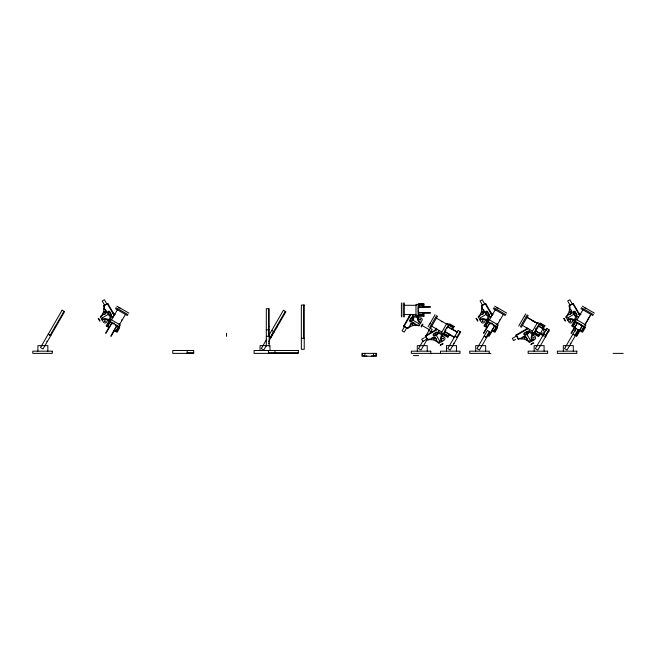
<?xml version="1.0" encoding="UTF-8"?>
<svg xmlns="http://www.w3.org/2000/svg" width="656" height="656" viewBox="0 0 656 656"><rect width="100%" height="100%" fill="white"/><g stroke="black" fill="none" stroke-linecap="round" stroke-linejoin="round"><path stroke-width="0.98" d="M418.077 316.348L417.372 317.119L412.985 317.119A1.271 1.271 0 0 0 411.263 317.594L409.82 320.087A1.271 1.271 0 0 0 410.287 321.834A1.271 1.271 0 0 0 412.034 321.366L413.469 318.873A1.271 1.271 0 0 0 413.001 317.135M486.834 320.85L486.49 319.915L488.712 316.044M574.459 320.85L574.115 319.915L576.329 316.044M587.505 319.456L587.505 319.226A0.943 0.943 0 0 1 587.456 319.652M110.839 316.044L108.625 319.915L108.962 320.85M410.213 314.577L403.579 326.13L407.77 328.476A10.652 10.652 0 0 1 418.864 325.893L421.964 320.53A1.82 1.82 0 0 0 420.398 317.799L417.306 317.799L417.306 315.503M50.176 335.249L64.001 311.297M110.077 320.595L108.092 319.447L106.543 322.137A1.82 1.82 0 0 1 103.402 322.121L100.302 316.758A10.652 10.652 0 0 0 103.615 305.852L107.732 303.4L114.431 314.921M109.257 321.005L111.889 316.454M107.076 326.491L109.716 321.916M107.978 326.024L110.192 322.194M111.553 319.915L117.391 309.796M118.933 307.976L119.195 307.516M108.83 327.5L105.559 333.166L105.944 333.387L111.848 323.154M109.511 326.909L111.725 323.08M120.114 308.656L120.376 308.197M113.562 323.506L113.291 323.982L108.773 321.374L106.116 325.934L109.208 327.721M115.481 324.613L115.202 325.089L119.72 327.697L117.096 332.272L114.005 330.485M116.637 325.917L110.733 336.151L111.118 336.372L114.382 330.706M114.554 329.82L116.768 325.991M119.097 324.261L119.482 323.58M116.087 330.706L118.301 326.877M119.138 325.286L125.435 314.445M116.137 331.723L118.777 327.155M266.648 339.3L261.277 348.59L263.769 350.025L266.303 345.638M270.953 337.586L268.46 336.143L283.408 310.263L285.901 311.698L268.509 341.809M270.387 337.241L285.319 311.37M403.866 326.68L410.853 314.577M404.334 326.975L402.087 330.862L404.26 332.116L406.515 328.23M407.105 328.549L407.376 328.09A11.209 11.209 0 0 1 410.525 325.843L410.066 325.573A2.878 2.878 0 0 1 415.65 324.597L415.232 324.745A11.209 11.209 0 0 1 419.151 325.401M418.397 323.834L418.79 323.146M421.119 326.409L422.39 324.22M421.275 327.024L422.997 324.048M428.097 326.77L435.067 314.7M429.631 327.656L436.601 315.585M422.849 341.12L418.536 348.59L421.029 350.025L427.253 339.242M424.768 337.807L430.246 328.303L432.165 329.41L429.975 333.199M430.59 328.205L437.56 316.135M437.896 332.592L439.126 330.452M441.406 332.838L446.957 323.219L453.132 326.786L451.746 329.181M441.406 341.727A6.24 6.24 0 0 1 441.406 335.487L442.554 333.502M442.341 334.306L442.718 333.666M444.957 329.788L445.326 329.148M448.778 324.269L442.078 335.88A5.461 5.461 0 0 0 442.078 341.341M443.333 334.814L445.941 330.296L445.457 330.017M448.983 333.97L447.597 336.364L441.422 332.805M449.68 334.371L447.9 337.455L443.325 334.831M452.443 329.583L454.223 326.508M456.855 337.241L460.118 331.583M487.949 320.595L485.965 319.447L484.415 322.137A1.82 1.82 0 0 1 481.266 322.121L478.175 316.758A10.652 10.652 0 0 0 481.488 305.852L485.604 303.4L492.303 314.921M487.129 321.005L489.753 316.454M484.948 326.491L487.58 321.916M485.85 326.024L488.064 322.194M489.417 319.915L495.264 309.796M496.805 307.976L497.068 307.516M486.703 327.5L483.431 333.166L483.816 333.387L489.72 323.154M487.383 326.909L489.597 323.08M497.986 308.656L498.248 308.197M491.434 323.506L491.155 323.982L486.645 321.374L483.989 325.934L487.08 327.721M489.327 331.583L486.063 337.241L484.144 336.134L486.629 337.586M493.353 324.613L493.074 325.089L497.592 327.697L494.968 332.272L491.869 330.485M494.509 325.917L488.605 336.151L488.982 336.372L492.254 330.706M492.426 329.82L494.632 325.991M496.961 324.261L497.355 323.58M497.01 325.286L503.308 314.445M493.96 330.706L496.166 326.877M494.009 331.723L496.649 327.155M518.74 325.958L525.71 313.888M520.274 326.844L527.244 314.773M521.233 327.393L528.203 315.323M528.539 331.78L529.769 329.64M532.049 340.915A6.24 6.24 0 0 1 532.049 334.683L533.197 332.69M532.237 334.79L533.443 333.814M532.984 333.502L533.361 332.854M535.599 328.984L535.968 328.336M539.421 323.465L532.721 335.068A5.461 5.461 0 0 0 532.721 340.53L534.722 339.373A1.82 1.82 0 0 0 534.73 336.233L532.049 334.683M539.626 333.158L538.24 335.552L532.065 331.993L537.6 322.408L543.767 325.975L542.389 328.369M544.865 325.696L538.543 336.643L533.968 334.019L540.298 323.055L544.874 325.679M545.579 335.323L548.842 329.665M575.574 320.595L573.582 319.447L572.032 322.137A1.82 1.82 0 0 1 568.891 322.121L565.792 316.758A10.652 10.652 0 0 0 569.105 305.852L573.229 303.4L579.92 314.921M574.246 321.366L571.606 325.934L582.569 332.264L585.226 327.705M574.746 321.005L577.378 316.454M572.565 326.491L575.205 321.916M573.467 326.024L575.681 322.194M577.042 319.915L582.881 309.796M584.422 307.976L584.685 307.516M574.32 327.5L571.048 333.166L571.433 333.387L577.337 323.154M575 326.909L577.214 323.08M585.603 308.656L585.865 308.197M576.132 328.566L564.57 348.59L567.063 350.025L578.625 330.001M578.781 323.982L579.051 323.506M574.787 335.323L578.051 329.665M580.691 325.089L580.97 324.613M582.134 325.917L576.222 336.151L576.608 336.372L579.879 330.706M580.043 329.82L582.257 325.991M584.627 325.286L590.876 314.462L585.086 324.556M581.577 330.706L583.791 326.877M581.626 331.723L584.266 327.155M442.767 334.675L441.873 334.962L438.003 332.74A1.271 1.271 0 0 0 436.273 332.297L433.788 333.732A1.271 1.271 0 0 0 433.321 335.478A1.271 1.271 0 0 0 435.059 335.938L437.552 334.503A1.271 1.271 0 0 0 438.019 332.764M436.88 329.156L425.359 335.847L427.81 339.972A10.652 10.652 0 0 1 438.716 343.285L444.079 340.185A1.82 1.82 0 0 0 444.087 337.036L441.406 335.487M409.877 326.819L410.648 326.393A2.435 2.435 0 0 1 412.394 323.203A2.435 2.435 0 0 1 415.363 325.294M107.855 303.564L103.615 305.852M102.516 317.717L108.871 314.052M113.144 313.281L113.381 313.142A2.599 2.599 0 0 0 115.177 314.388M425.326 336.462L437.429 329.476M423.645 338.07L421.701 339.193L422.948 341.366M485.719 303.564L481.504 305.852M422.956 341.374L426.851 339.136M427.204 339.701L427.663 339.439A11.209 11.209 0 0 1 431.517 339.062L431.254 338.611A2.878 2.878 0 0 1 436.576 340.546L436.142 340.472A11.209 11.209 0 0 1 439.2 342.998M439.331 341.259L440.02 340.866M480.389 317.717L486.744 314.052M491.008 313.281L491.254 313.142A2.599 2.599 0 0 0 493.05 314.388M440.406 344.859L442.595 343.596M440.233 345.466L443.21 343.752M527.522 328.344L516.001 335.044L518.453 339.16A10.652 10.652 0 0 1 529.359 342.473L534.722 339.373M515.969 335.651L528.072 328.664M512.336 338.389L516.231 336.143M573.344 303.564L569.105 305.852M515.542 339.447L513.599 340.571L512.344 338.398M517.846 338.89L518.306 338.627A11.209 11.209 0 0 1 522.16 338.258L521.897 337.799A2.878 2.878 0 0 1 527.219 339.734L526.784 339.66A11.209 11.209 0 0 1 529.843 342.194M572.852 313.265L573.639 312.805M568.006 317.717L574.361 314.052M529.974 340.456L530.663 340.054M531.048 344.047L533.238 342.785M530.876 344.662L533.853 342.94M577.887 331.05L579.494 330.485M540.323 333.56L544.496 332.781L543.086 328.771M430.459 339.587L431.345 339.611A2.435 2.435 0 0 1 434.452 337.717A2.435 2.435 0 0 1 435.978 341.013M521.102 338.775L521.987 338.799A2.435 2.435 0 0 1 525.095 336.905A2.435 2.435 0 0 1 526.62 340.202M418.635 304.696L423.907 304.696M404.293 305.286L416.207 305.319M418.635 305.245L423.054 305.245L423.054 307.016L418.635 307.016M423.907 306.721L430.451 306.721L430.451 307.164L418.635 307.164M418.077 308.82L418.635 308.82L418.635 303.605L423.907 303.589L423.907 307.164M418.077 311.034L418.635 311.034L418.635 316.249M418.635 312.691L430.451 312.691L430.451 313.133L423.907 313.133M418.635 312.838L423.054 312.838L423.054 314.609L418.635 314.609M404.293 314.577L415.978 314.577M418.635 315.159L423.907 315.159M423.104 307.164L423.104 304.4L415.978 304.4L415.978 315.503L423.104 315.462L423.104 312.691M415.978 315.503L418.069 315.503M412.813 316.012L418.069 316.012M418.635 316.266L423.907 316.266M268.525 326.368L269.19 326.368M266.311 329.796L269.19 329.796M268.525 333.223L269.19 333.223M266.311 336.339L269.19 336.323M301.358 338.258L304.228 338.275M268.525 343.186L269.19 343.186M187.165 352.715L193.692 352.715M268.443 352.715L298.316 352.715M431.312 353.379L459.995 353.379L459.995 351.173L440.529 351.173L440.529 353.379M490.918 353.379L469.737 353.379L469.737 351.173L489.204 351.173L489.204 353.379M613.024 353.379L623.2 353.379M364.605 355.593L362.612 355.593L362.612 353.379M372.903 355.593L375.888 355.593L375.888 353.379M413.477 355.593L418.569 355.593M441.431 321.571L441.201 321.571A0.943 0.943 0 0 1 441.898 321.793M532.59 334.175L528.646 331.936M103.886 305.245L104.148 305.704A11.209 11.209 0 0 1 104.517 309.558L104.976 309.296A2.878 2.878 0 0 1 103.041 314.618L103.115 314.183A11.209 11.209 0 0 1 100.581 317.25M582.307 306.139L594.377 313.109M581.421 307.672L593.491 314.642M580.872 308.632L592.942 315.602M576.485 315.938L578.625 317.176M573.475 319.644L574.123 320.013M584.799 326.819L573.196 320.12A5.461 5.461 0 0 0 567.735 320.12M574.262 321.374L585.209 327.697M575.107 327.024L572.713 325.638L576.23 319.447L585.857 324.999L582.29 331.173L579.896 329.788M572.86 334.232L575.361 335.651M539.749 323.998L544.324 326.639M537.157 323.178L527.039 317.34L537.264 323.277M539.47 324.474L543.307 326.688M524.333 316.266L524.792 316.528M534.156 322.121L534.829 322.514M570.253 343.178L570.827 343.506M543.307 328.385L546.448 330.206M548.154 331.182L548.974 331.657L548.219 331.739M538.592 326.007L542.422 328.221M538.519 326.13L546.227 330.591M537.207 327.295L537.69 327.574M536.1 329.214L536.583 329.484M543.66 334.216L546.145 335.667M494.69 306.139L506.76 313.109M535.747 330.927L543.463 335.38M544.857 336.184L545.981 336.831L544.939 336.741M535.681 331.05L539.511 333.264M540.101 333.945L543.611 335.97M493.804 307.672L505.874 314.642M522.397 325.384L532.508 331.223M493.246 308.632L505.317 315.602M534.796 332.584L538.625 334.798M534.517 333.059L539.084 335.7M529.056 330.886L533.599 333.519M488.868 315.938L491 317.176M485.85 319.644L486.498 320.013M487.146 320.39L487.793 320.759M491.664 322.998L492.312 323.367M497.182 326.819L485.579 320.12A5.461 5.461 0 0 0 480.118 320.12M487.482 327.024L485.087 325.638L488.613 319.447L498.232 324.999L494.673 331.173L492.279 329.788M454.231 326.491L449.663 323.851L447.048 328.377L446.564 328.107M449.106 324.81L453.681 327.442M436.396 318.144L447.466 324.581M448.835 325.286L452.665 327.5L451.779 329.033L447.95 326.819M452.665 329.197L457.511 331.993M447.876 326.942L457.576 332.551M454.928 336.143L457.429 337.569M445.112 331.731L454.813 337.34M430.156 323.211L430.672 323.506M445.039 331.862L448.868 334.068L447.982 335.601L444.153 333.396M449.458 334.757L454.296 337.553M429.475 324.384L429.992 324.687M431.755 326.196L441.865 332.034M443.874 333.871L448.442 336.512M438.413 331.698L442.956 334.322M409.196 316.372L409.656 316.635M412.96 318.578L413.756 319.037M453.427 343.178L454.001 343.506M412.239 319.825L418.594 323.49M421.751 325.319L429.418 329.738M428.991 330.476L431.484 331.92M403.67 325.95L407.753 328.459M276.471 326.696L277.045 327.032M271.732 330.476L274.224 331.92M273.044 332.641L273.618 332.969M271.937 334.552L272.511 334.888M268.468 336.134L270.961 337.569M116.817 306.139L128.888 313.109M115.932 307.672L128.002 314.642M115.382 308.632L127.453 315.602M110.995 315.938L113.127 317.176M107.986 319.644L108.625 320.013M109.273 320.39L109.921 320.759M113.791 322.998L114.439 323.367M119.31 326.819L107.707 320.12A5.461 5.461 0 0 0 102.246 320.12M109.618 327.024L107.223 325.638L110.741 319.447L120.36 324.999L116.801 331.173L114.406 329.788M55.153 326.622L55.727 326.959M46.748 341.186L47.322 341.522M572.614 303.375L579.601 315.47M572.122 303.63L569.875 299.743L567.711 300.997L569.941 304.892M569.375 305.245L569.638 305.704A11.209 11.209 0 0 1 570.007 309.558L570.466 309.296A2.878 2.878 0 0 1 568.531 314.618L568.604 314.183A11.209 11.209 0 0 1 566.079 317.25M567.809 317.381L568.211 318.062M564.217 318.455L565.48 320.645M563.602 318.283L565.324 321.26M526.653 333.904L530.319 340.259M516.165 334.921L518.445 339.136M484.997 303.375L491.984 315.47M484.505 303.63L482.258 299.743L480.085 300.997L482.324 304.892M481.75 305.245L482.021 305.704A11.209 11.209 0 0 1 482.39 309.558L482.849 309.296A2.878 2.878 0 0 1 480.905 314.618L480.987 314.183A11.209 11.209 0 0 1 478.454 317.25M480.192 317.381L480.586 318.062M476.592 318.455L477.863 320.645M475.985 318.283L477.707 321.26M435.264 330.485L435.1 330.206A2.599 2.599 0 0 0 436.371 328.262M436.01 334.716L439.676 341.063M425.523 335.733L427.802 339.947M107.125 303.375L114.111 315.47M106.633 303.63L104.386 299.743L102.221 300.997L104.452 304.892M102.32 317.381L102.713 318.062M98.728 318.455L99.991 320.645M98.113 318.283L99.835 321.26M574.705 327.721L575.328 331.059M569.49 308.509L569.474 309.337A2.435 2.435 0 0 1 571.36 312.494A2.435 2.435 0 0 1 568.063 314.019M481.865 308.509L481.848 309.337A2.435 2.435 0 0 1 483.743 312.494A2.435 2.435 0 0 1 480.438 314.019M104.001 308.509L103.976 309.337A2.435 2.435 0 0 1 105.87 312.494A2.435 2.435 0 0 1 102.574 314.019M573.287 351.173L573.287 345.638L563.332 345.638L563.332 351.173M544.078 351.173L544.078 345.638L534.123 345.638L534.123 351.173M485.67 351.173L485.67 345.638L475.707 345.638L475.707 351.173M456.461 351.173L456.461 345.638L446.498 345.638L446.498 351.173M427.253 351.173L427.253 345.638L417.298 345.638L417.298 351.173M423.907 312.691L423.907 316.249M418.077 304.4L418.077 317.799A5.461 5.461 0 0 0 420.808 322.531M412.813 314.577L412.813 317.045M404.293 302.957L404.293 316.897M403.186 302.957L403.186 316.897M401.415 302.957L401.415 316.897M373.567 353.379L373.567 356.257M371.796 355.593L371.796 356.257M366.712 355.593L366.712 356.257M364.941 353.379L364.941 356.257M303.564 305.073L303.564 338.258M274.971 350.509L274.971 353.379M269.993 350.247L269.993 345.638L260.038 345.638L260.038 350.247M269.19 346.089L269.19 308.664L266.311 308.664L266.311 346.007M268.525 308.664L268.525 336.323M268.427 350.509L268.427 353.379M226.509 333.223L226.509 336.323M187.157 350.509L187.157 353.379M47.847 351.173L47.847 345.638L37.892 345.638L37.892 351.173M101.967 319.644A6.019 6.019 0 0 1 102.656 319.3M114.062 314.552A3.149 3.149 0 0 1 113.111 313.707M121.893 319.808A0.943 0.943 0 0 1 121.663 320.071M101.86 319.447A6.24 6.24 0 0 1 108.092 319.447M108.822 320.604A1.066 0.73 -75.2 0 1 108.634 320.095M526.973 327.688A2.599 2.599 0 0 1 525.735 329.378M533.205 333.953A1.066 0.73 14.8 0 1 532.697 334.142M532.237 340.808A6.019 6.019 0 0 1 531.901 340.12M527.055 328.869A3.149 3.149 0 0 1 526.309 329.656M532.328 320.841A0.943 0.943 0 0 1 532.672 321.112M567.35 319.447A6.24 6.24 0 0 1 573.582 319.447M580.954 314.429A2.599 2.599 0 0 1 578.887 313.133L578.412 313.412A3.149 3.149 0 0 0 579.551 314.552M574.312 320.604A1.066 0.73 -75.2 0 1 574.123 320.095M567.456 319.644A6.019 6.019 0 0 1 567.793 319.464M479.725 319.447A6.24 6.24 0 0 1 485.965 319.447M486.695 320.604A1.066 0.73 -75.2 0 1 486.506 320.095M479.839 319.644A6.019 6.019 0 0 1 480.52 319.3M491.926 314.552A3.149 3.149 0 0 1 490.983 313.707M499.765 319.808A0.943 0.943 0 0 1 499.536 320.071M442.562 334.765A1.066 0.73 14.8 0 1 442.054 334.945M441.603 341.62A6.019 6.019 0 0 1 441.422 341.284M436.601 329.361A3.149 3.149 0 0 1 436.412 329.681M420.422 323.203A6.24 6.24 0 0 1 417.306 317.799M409.459 314.478A2.599 2.599 0 0 1 409.18 316.364M417.938 316.594A1.066 0.73 -15.2 0 1 417.593 317.004M420.529 323.006A6.019 6.019 0 0 1 420.209 322.809M417.839 319.71A6.019 6.019 0 0 1 417.577 318.562M412.116 324.359C413.534 326.106 413.116 322.531 412.124 324.277M419.832 319.587C421.111 321.432 420.972 317.684 419.84 319.546M104.156 312.092C105.583 313.904 105.108 310.165 104.156 312.092M433.542 338.832C435.076 340.603 434.338 336.913 433.542 338.832M482.021 312.092C483.529 313.863 482.865 310.19 482.021 312.092M524.185 338.029C525.645 339.808 525.144 336.102 524.185 338.029M569.646 312.092C571.097 313.88 570.605 310.173 569.646 312.092M104.427 321.161C105.69 322.973 105.641 319.357 104.435 321.087M442.62 338.562C443.85 340.448 443.809 336.684 442.62 338.521M482.291 321.161C483.726 322.941 483.267 319.341 482.308 321.087M533.254 337.75C534.673 339.546 534.222 335.88 533.262 337.709M569.916 321.161C571.179 322.998 571.081 319.365 569.925 321.087M62.09 310.19L40.516 347.557L43.009 348.992L64.583 311.625L62.09 310.19M411.976 317.537L410.131 320.735L411.32 321.424L413.165 318.226L411.976 317.537M458.2 330.476L447.745 348.59L450.237 350.025L460.692 331.92L458.2 330.476M487.408 330.476L476.953 348.59L479.446 350.025L489.901 331.92L487.408 330.476M546.924 328.566L535.362 348.59L537.854 350.025L549.416 330.001L546.924 328.566M109.134 311.764L107.945 312.453L109.798 315.651L110.987 314.97L109.134 311.764M436.921 332.6L433.723 334.445L434.411 335.634L437.609 333.789L436.921 332.6M487.006 311.764L485.817 312.453L487.662 315.651L488.851 314.97L487.006 311.764M526.916 331.485L524.423 332.928A1.271 1.271 0 0 0 523.964 334.667A1.271 1.271 0 0 0 525.702 335.134L528.195 333.691A1.271 1.271 0 0 0 528.662 331.952A1.271 1.271 0 0 0 526.916 331.485M527.563 331.788L524.365 333.642L525.054 334.831L528.252 332.977L527.563 331.788M574.623 311.764L573.442 312.453L575.287 315.651L576.476 314.97L574.623 311.764M304.228 305.073L301.358 305.073L301.358 349.32L304.228 349.32L304.228 305.073M193.692 350.509L172.782 350.509L172.782 353.379L193.692 353.379L193.692 350.509M298.316 350.509L254.061 350.509L254.061 353.379L298.316 353.379L298.316 350.509M52.275 351.173L32.8 351.173L32.8 353.379L52.275 353.379L52.275 351.173M430.795 351.173L411.32 351.173L411.32 353.379L430.795 353.379L430.795 351.173M547.621 351.173L528.146 351.173L528.146 353.379L547.621 353.379L547.621 351.173M576.829 351.173L557.354 351.173L557.354 353.379L576.829 353.379L576.829 351.173M376.56 353.379L361.948 353.379L361.948 356.257L376.56 356.257L376.56 353.379M50.75 335.577L48.257 334.142L50.742 335.593M576.78 314.322L575.345 311.83A1.271 1.271 0 0 0 573.598 311.362A1.271 1.271 0 0 0 573.131 313.101L574.574 315.593A1.271 1.271 0 0 0 576.312 316.061A1.271 1.271 0 0 0 576.78 314.322M489.163 314.322L487.72 311.83A1.271 1.271 0 0 0 485.981 311.362A1.271 1.271 0 0 0 485.514 313.101L486.949 315.593A1.271 1.271 0 0 0 488.695 316.061A1.271 1.271 0 0 0 489.163 314.322M111.29 314.322L109.847 311.83A1.271 1.271 0 0 0 108.109 311.362A1.271 1.271 0 0 0 107.641 313.101L109.085 315.593A1.271 1.271 0 0 0 110.823 316.061A1.271 1.271 0 0 0 111.29 314.322"/></g></svg>
